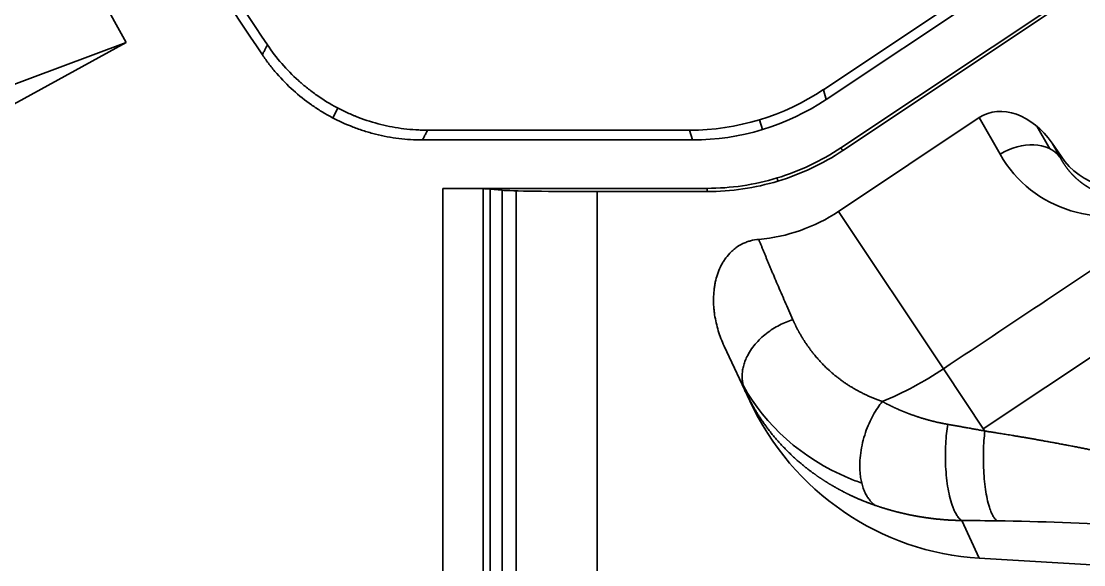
# Model space of a CAD drawing. Header units: millimetres. Extents: x 2852 to 3382, y 1590 to 1890.
# Drawn here: x 2926.01 to 2969.96, y 1641.92 to 1664.4 of the extents above; entities that cross this region are included whole.
import ezdxf

# ---------------------------------------------------------------- set-up
doc = ezdxf.new("R2010")
doc.units = ezdxf.units.MM
doc.linetypes.add('HIDDEN', pattern=[9.525, 6.35, -3.175])
doc.layers.add('core', color=7, linetype='Continuous', lineweight=20)

msp = doc.modelspace()

# ---------------------------------------------------------------- linework, layer by layer
at = {"layer": 'core', "color": 7, "linetype": 'Continuous', "lineweight": 35}
for p, q in [((2922.154, 1678.427), (2930.344, 1663.53)), ((2959.192, 1661.572), (2969.663, 1668.553)), ((2959.314, 1661.169), (2969.786, 1668.15)), ((2959.92, 1659.166), (2969.889, 1665.812)), ((2969.963, 1665.7), (2959.995, 1659.054)), ((2930.344, 1663.53), (2913.421, 1654.227)), ((2930.344, 1663.53), (2922.345, 1660.536)), ((2959.192, 1661.572), (2959.314, 1661.169)), ((2938.898, 1660.404), (2939.107, 1660.811)), ((2956.669, 1659.92), (2956.546, 1660.324)), ((2965.642, 1660.415), (2959.814, 1656.53)), ((2965.642, 1660.415), (2966.506, 1658.902)), ((2942.821, 1659.895), (2953.652, 1659.895)), ((2953.775, 1659.492), (2953.652, 1659.895)), ((2968.027, 1660.058), (2968.559, 1659.127)), ((2942.606, 1659.492), (2953.775, 1659.492)), ((2968.654, 1659.359), (2968.981, 1658.786)), ((2969.024, 1658.814), (2968.654, 1659.359)), ((2968.981, 1658.786), (2969.024, 1658.814)), ((2957.314, 1657.789), (2957.275, 1657.917)), ((2943.444, 1621.511), (2943.444, 1657.489)), ((2943.444, 1657.489), (2954.381, 1657.489)), ((2945.122, 1621.511), (2945.122, 1657.473)), ((2945.413, 1657.46), (2945.413, 1621.511)), ((2945.897, 1657.412), (2945.413, 1657.46)), ((2945.897, 1629.608), (2945.897, 1657.412)), ((2946.48, 1629.608), (2946.48, 1657.386)), ((2954.381, 1657.355), (2949.836, 1657.355)), ((2949.836, 1657.355), (2949.836, 1629.608)), ((2959.814, 1656.53), (2964.155, 1650.019)), ((2975.013, 1653.677), (2965.808, 1647.54)), ((2955.088, 1650.964), (2956.145, 1648.699)), ((2965.87, 1647.447), (2964.155, 1650.019)), ((2964.916, 1643.746), (2965.643, 1642.186)), ((2965.643, 1642.186), (3068.951, 1636.143))]:
    msp.add_line(p, q, dxfattribs=at)
at = {"layer": 'core', "color": 8, "linetype": 'HIDDEN', "lineweight": 18, "ltscale": 0.002}
msp.add_line((2955.987, 1649.038), (2955.962, 1649.09), dxfattribs=at)
at = {"layer": 'core', "color": 7, "linetype": 'Continuous', "lineweight": 35}
for centre, radius, start, end in [((2971.506, 1660.499), 3, 214.1681, 15.151), ((2955.931, 1662.355), 7, 274.8096, 303.6901)]:
    msp.add_arc(centre, radius, start, end, dxfattribs=at)
for centre, major_axis, ratio, start_param, end_param in [((2953.644, 1669.909), (-2.902, 9.585), 0.998504, 2.848006, 3.435179), ((2953.766, 1669.505), (-2.902, 9.585), 0.998504, 2.848006, 3.435179), ((2967.065, 1658.13), (-1.336, 2.34), 0.742347, 4.81669, 6.3346), ((2967.33, 1657.665), (-1.737, -0.992), 0.742347, 3.245893, 4.763803), ((2970.9, 1661.408), (-2.814, 4.222), 0.99698, 1.501378, 3.01224), ((2943.444, 1657.454), (2, 0), 0.017455, 0.174533, 1.570796), ((2949.836, 1657.424), (4, 0), 0.017455, 3.316126, 4.712389), ((2966.114, 1653.347), (-4.741, 10.168), 0.980514, 1.570796, 2.655005)]:
    msp.add_ellipse(centre, major_axis=major_axis, ratio=ratio, start_param=start_param, end_param=end_param, dxfattribs=at)
for points, knots in [([(2935.982, 1836.968), (2933.342, 1833.052), (2927.002, 1822.657), (2918.803, 1804.795), (2912.47, 1783.33), (2909.271, 1761.181), (2909.271, 1738.802), (2912.47, 1716.653), (2918.803, 1695.189), (2927.002, 1677.327), (2933.342, 1666.931), (2935.982, 1663.015)], [0, 0, 0, 0, 0.076757, 0.197684, 0.31861, 0.439537, 0.560463, 0.68139, 0.802316, 0.923243, 1, 1, 1, 1]), ([(2936.19, 1836.555), (2933.605, 1832.708), (2927.329, 1822.4), (2919.182, 1804.652), (2912.866, 1783.244), (2909.675, 1761.152), (2909.675, 1738.831), (2912.866, 1716.74), (2919.182, 1695.331), (2927.329, 1677.584), (2933.605, 1667.276), (2936.19, 1663.428)], [0, 0, 0, 0, 0.075715, 0.196939, 0.318164, 0.439388, 0.560612, 0.681836, 0.803061, 0.924285, 1, 1, 1, 1]), ([(2935.982, 1663.015), (2935.995, 1663.041), (2936.008, 1663.067), (2936.042, 1663.134), (2936.062, 1663.175), (2936.084, 1663.218), (2936.085, 1663.22), (2936.121, 1663.291), (2936.156, 1663.36), (2936.19, 1663.428)], [0, 0, 0, 0, 0.1867, 0.1867, 0.485261, 0.485261, 0.5, 0.5, 1, 1, 1, 1]), ([(2936.19, 1663.428), (2936.373, 1663.156), (2936.771, 1662.637), (2937.228, 1662.171), (2937.502, 1661.923), (2937.533, 1661.896), (2937.595, 1661.842), (2937.688, 1661.762), (2937.908, 1661.581), (2938.104, 1661.435), (2938.502, 1661.156), (2938.778, 1660.986), (2939.208, 1660.757), (2939.354, 1660.685), (2939.577, 1660.583), (2939.652, 1660.55), (2939.765, 1660.503), (2939.803, 1660.487), (2939.879, 1660.456), (2939.917, 1660.441), (2940.261, 1660.309), (2940.571, 1660.212), (2941.199, 1660.055), (2941.518, 1659.995), (2942.003, 1659.936), (2942.165, 1659.92), (2942.411, 1659.905), (2942.493, 1659.902), (2942.657, 1659.896), (2942.739, 1659.895), (2942.821, 1659.895)], [0, 0, 0, 0, 0.125, 0.25, 0.25, 0.265625, 0.265625, 0.28125, 0.3125, 0.375, 0.375, 0.5, 0.5, 0.5625, 0.5625, 0.59375, 0.59375, 0.609375, 0.609375, 0.625, 0.625, 0.75, 0.75, 0.875, 0.875, 0.9375, 0.9375, 0.96875, 0.96875, 1, 1, 1, 1]), ([(2942.606, 1659.492), (2942.278, 1659.492), (2941.627, 1659.532), (2940.986, 1659.651), (2940.628, 1659.74), (2940.589, 1659.75), (2940.509, 1659.772), (2940.391, 1659.804), (2940.118, 1659.886), (2939.888, 1659.966), (2939.435, 1660.141), (2939.141, 1660.275), (2938.712, 1660.503), (2938.57, 1660.584), (2938.362, 1660.712), (2938.293, 1660.756), (2938.19, 1660.823), (2938.156, 1660.846), (2938.088, 1660.892), (2938.054, 1660.915), (2937.753, 1661.126), (2937.5, 1661.328), (2937.019, 1661.761), (2936.792, 1661.992), (2936.472, 1662.36), (2936.369, 1662.486), (2936.219, 1662.681), (2936.17, 1662.747), (2936.075, 1662.88), (2936.028, 1662.947), (2935.982, 1663.015)], [0, 0, 0, 0, 0.125, 0.25, 0.25, 0.265625, 0.265625, 0.28125, 0.3125, 0.375, 0.375, 0.5, 0.5, 0.5625, 0.5625, 0.59375, 0.59375, 0.609375, 0.609375, 0.625, 0.625, 0.75, 0.75, 0.875, 0.875, 0.9375, 0.9375, 0.96875, 0.96875, 1, 1, 1, 1]), ([(2942.821, 1659.895), (2942.808, 1659.87), (2942.794, 1659.844), (2942.757, 1659.775), (2942.734, 1659.731), (2942.689, 1659.647), (2942.668, 1659.607), (2942.633, 1659.542), (2942.62, 1659.517), (2942.606, 1659.492)], [0, 0, 0, 0, 0.190335, 0.190335, 0.51474, 0.51474, 0.813301, 0.813301, 1, 1, 1, 1]), ([(2959.92, 1659.166), (2959.106, 1658.624), (2958.212, 1658.201), (2956.338, 1657.634), (2955.36, 1657.49), (2954.381, 1657.489)], [0, 0, 0, 0, 0.5, 0.5, 1, 1, 1, 1]), ([(2954.381, 1657.355), (2955.373, 1657.355), (2956.365, 1657.501), (2958.263, 1658.076), (2959.169, 1658.505), (2959.995, 1659.055)], [0, 0, 0, 0, 0.5, 0.5, 1, 1, 1, 1]), ([(2968.981, 1658.786), (2968.985, 1658.777), (2968.994, 1658.76), (2969.007, 1658.735), (2969.021, 1658.71), (2969.034, 1658.686), (2969.048, 1658.661), (2969.062, 1658.637), (2969.075, 1658.613), (2969.089, 1658.59), (2969.104, 1658.567), (2969.118, 1658.544), (2969.132, 1658.521), (2969.147, 1658.499), (2969.161, 1658.477), (2969.176, 1658.455), (2969.191, 1658.433), (2969.205, 1658.412), (2969.22, 1658.391), (2969.235, 1658.37), (2969.25, 1658.35), (2969.265, 1658.33), (2969.28, 1658.31), (2969.295, 1658.29), (2969.311, 1658.271), (2969.326, 1658.252), (2969.341, 1658.233), (2969.356, 1658.214), (2969.372, 1658.196), (2969.387, 1658.178), (2969.402, 1658.16), (2969.418, 1658.143), (2969.433, 1658.125), (2969.448, 1658.108), (2969.464, 1658.092), (2969.479, 1658.075), (2969.494, 1658.059), (2969.509, 1658.043), (2969.525, 1658.027), (2969.54, 1658.012), (2969.555, 1657.997), (2969.57, 1657.982), (2969.585, 1657.967), (2969.6, 1657.952), (2969.615, 1657.938), (2969.63, 1657.924), (2969.645, 1657.91), (2969.66, 1657.897), (2969.675, 1657.883), (2969.69, 1657.87), (2969.704, 1657.857), (2969.719, 1657.845), (2969.733, 1657.832), (2969.748, 1657.82), (2969.762, 1657.808), (2969.776, 1657.796), (2969.79, 1657.785), (2969.804, 1657.773), (2969.818, 1657.762), (2969.832, 1657.751), (2969.846, 1657.741), (2969.86, 1657.73), (2969.873, 1657.72), (2969.887, 1657.71), (2969.9, 1657.7), (2969.913, 1657.69), (2969.926, 1657.68), (2969.939, 1657.671), (2969.952, 1657.662), (2969.965, 1657.653), (2969.977, 1657.644), (2969.99, 1657.635), (2970.002, 1657.627), (2970.014, 1657.619), (2970.026, 1657.611), (2970.038, 1657.603), (2970.05, 1657.595), (2970.062, 1657.587), (2970.073, 1657.58), (2970.084, 1657.573), (2970.096, 1657.566), (2970.107, 1657.559), (2970.117, 1657.552), (2970.128, 1657.545), (2970.139, 1657.539), (2970.149, 1657.533), (2970.159, 1657.526), (2970.169, 1657.52), (2970.179, 1657.515), (2970.189, 1657.509), (2970.199, 1657.503), (2970.208, 1657.498), (2970.217, 1657.493), (2970.226, 1657.488), (2970.235, 1657.483), (2970.244, 1657.478), (2970.252, 1657.473), (2970.261, 1657.468), (2970.269, 1657.464), (2970.277, 1657.46), (2970.285, 1657.455), (2970.292, 1657.451), (2970.3, 1657.447), (2970.307, 1657.444), (2970.314, 1657.44), (2970.321, 1657.436), (2970.328, 1657.433), (2970.334, 1657.43), (2970.353, 1657.42), (2970.382, 1657.406), (2970.424, 1657.385), (2970.467, 1657.366), (2970.509, 1657.347), (2970.552, 1657.329), (2970.594, 1657.312), (2970.637, 1657.295), (2970.68, 1657.28), (2970.724, 1657.264), (2970.767, 1657.25), (2970.81, 1657.236), (2970.854, 1657.222), (2970.898, 1657.21), (2970.941, 1657.198), (2970.985, 1657.187), (2971.029, 1657.176), (2971.073, 1657.166), (2971.117, 1657.157), (2971.161, 1657.149), (2971.205, 1657.141), (2971.249, 1657.133), (2971.293, 1657.127), (2971.337, 1657.121), (2971.381, 1657.116), (2971.424, 1657.111), (2971.468, 1657.107), (2971.512, 1657.103), (2971.556, 1657.101), (2971.599, 1657.099), (2971.643, 1657.097), (2971.686, 1657.096), (2971.729, 1657.096), (2971.772, 1657.096), (2971.815, 1657.097), (2971.858, 1657.098), (2971.901, 1657.101), (2971.943, 1657.103), (2971.986, 1657.106), (2972.028, 1657.11), (2972.07, 1657.115), (2972.112, 1657.12), (2972.153, 1657.125), (2972.195, 1657.131), (2972.236, 1657.138), (2972.277, 1657.145), (2972.317, 1657.152), (2972.358, 1657.16), (2972.398, 1657.169), (2972.438, 1657.178), (2972.478, 1657.188), (2972.517, 1657.198), (2972.556, 1657.208), (2972.595, 1657.22), (2972.633, 1657.231), (2972.672, 1657.243), (2972.71, 1657.256), (2972.747, 1657.268), (2972.785, 1657.282), (2972.822, 1657.296), (2972.858, 1657.31), (2972.895, 1657.324), (2972.931, 1657.339), (2972.966, 1657.355), (2973.002, 1657.371), (2973.037, 1657.387), (2973.06, 1657.398), (2973.072, 1657.404)], [0, 0, 0, 0, 0.007595, 0.015135, 0.022621, 0.030053, 0.03743, 0.044752, 0.05202, 0.059233, 0.066392, 0.073496, 0.080545, 0.087539, 0.094479, 0.101363, 0.108193, 0.114968, 0.121688, 0.128353, 0.134962, 0.141517, 0.148016, 0.154461, 0.16085, 0.167184, 0.173462, 0.179686, 0.185854, 0.191966, 0.198023, 0.204025, 0.209971, 0.215862, 0.221697, 0.227476, 0.2332, 0.238868, 0.244481, 0.250037, 0.255538, 0.260983, 0.266373, 0.271706, 0.276984, 0.282205, 0.287371, 0.292481, 0.297534, 0.302532, 0.307474, 0.312359, 0.317188, 0.321962, 0.326679, 0.331339, 0.335944, 0.340492, 0.344984, 0.34942, 0.353799, 0.358122, 0.362388, 0.366598, 0.370752, 0.374849, 0.37889, 0.382874, 0.386801, 0.390672, 0.394487, 0.398245, 0.401946, 0.40559, 0.409178, 0.412709, 0.416183, 0.419601, 0.422962, 0.426266, 0.429513, 0.432704, 0.435837, 0.438914, 0.441934, 0.444897, 0.447803, 0.450652, 0.453444, 0.456179, 0.458857, 0.461479, 0.464043, 0.46655, 0.469, 0.471394, 0.47373, 0.476009, 0.478231, 0.480396, 0.482503, 0.484554, 0.486548, 0.488484, 0.490363, 0.492185, 0.49395, 0.495658, 0.497309, 0.508067, 0.518719, 0.529265, 0.539706, 0.550041, 0.560271, 0.570397, 0.580417, 0.590333, 0.600146, 0.609854, 0.619459, 0.62896, 0.638359, 0.647655, 0.656849, 0.665941, 0.674932, 0.683821, 0.69261, 0.701299, 0.709887, 0.718377, 0.726767, 0.735059, 0.743253, 0.751349, 0.759349, 0.767252, 0.77506, 0.782772, 0.79039, 0.797914, 0.805345, 0.812684, 0.81993, 0.827086, 0.834152, 0.841129, 0.848017, 0.854818, 0.861532, 0.86816, 0.874704, 0.881165, 0.887544, 0.893841, 0.900058, 0.906196, 0.912257, 0.918243, 0.924153, 0.92999, 0.935756, 0.941452, 0.947079, 0.952639, 0.958135, 0.963568, 0.968939, 0.974252, 0.979507, 0.984707, 0.989854, 0.994951, 1, 1, 1, 1]), ([(2956.518, 1655.379), (2956.404, 1655.37), (2956.293, 1655.35), (2956.129, 1655.307), (2956.075, 1655.29), (2955.995, 1655.26), (2955.969, 1655.25), (2955.916, 1655.227), (2955.89, 1655.216), (2955.762, 1655.154), (2955.665, 1655.095), (2955.528, 1654.995), (2955.484, 1654.959), (2955.42, 1654.903), (2955.399, 1654.883), (2955.358, 1654.844), (2955.338, 1654.823), (2955.24, 1654.72), (2955.17, 1654.632), (2955.074, 1654.491), (2955.044, 1654.443), (2955.001, 1654.368), (2954.988, 1654.343), (2954.961, 1654.293), (2954.948, 1654.268), (2954.887, 1654.14), (2954.845, 1654.036), (2954.773, 1653.822), (2954.744, 1653.713), (2954.714, 1653.574), (2954.709, 1653.546), (2954.699, 1653.49), (2954.684, 1653.406), (2954.673, 1653.322), (2954.656, 1653.153), (2954.649, 1653.041), (2954.646, 1652.816), (2954.649, 1652.704), (2954.661, 1652.535), (2954.666, 1652.479), (2954.679, 1652.366), (2954.686, 1652.31), (2954.712, 1652.142), (2954.733, 1652.031), (2954.784, 1651.811), (2954.813, 1651.703), (2954.879, 1651.488), (2954.952, 1651.275), (2955.04, 1651.067), (2955.088, 1650.964)], [0, 0, 0, 0, 0.0625, 0.0625, 0.09375, 0.09375, 0.109375, 0.109375, 0.125, 0.125, 0.1875, 0.1875, 0.21875, 0.21875, 0.234375, 0.234375, 0.25, 0.25, 0.3125, 0.3125, 0.34375, 0.34375, 0.359375, 0.359375, 0.375, 0.375, 0.4375, 0.4375, 0.5, 0.5, 0.515625, 0.515625, 0.53125, 0.5625, 0.5625, 0.625, 0.625, 0.6875, 0.6875, 0.71875, 0.71875, 0.75, 0.75, 0.8125, 0.8125, 0.875, 0.875, 0.9375, 1, 1, 1, 1]), ([(2956.518, 1655.379), (2956.534, 1655.34), (2956.566, 1655.26), (2956.615, 1655.14), (2956.664, 1655.018), (2956.715, 1654.894), (2956.766, 1654.769), (2956.819, 1654.643), (2956.872, 1654.514), (2956.926, 1654.384), (2956.981, 1654.252), (2957.037, 1654.119), (2957.094, 1653.984), (2957.18, 1653.782), (2957.297, 1653.509), (2957.446, 1653.162), (2957.602, 1652.803), (2957.764, 1652.433), (2957.874, 1652.183), (2957.93, 1652.055)], [0, 0, 0, 0, 0.035183, 0.070901, 0.107155, 0.143944, 0.181268, 0.219128, 0.257523, 0.296452, 0.335917, 0.375916, 0.416449, 0.457516, 0.558477, 0.663206, 0.771704, 0.88397, 1, 1, 1, 1]), ([(2957.93, 1652.055), (2957.936, 1652.043), (2957.947, 1652.019), (2957.963, 1651.982), (2957.98, 1651.945), (2957.997, 1651.909), (2958.015, 1651.872), (2958.032, 1651.836), (2958.05, 1651.799), (2958.068, 1651.763), (2958.087, 1651.726), (2958.105, 1651.69), (2958.124, 1651.654), (2958.144, 1651.618), (2958.163, 1651.582), (2958.183, 1651.546), (2958.203, 1651.51), (2958.223, 1651.474), (2958.244, 1651.438), (2958.265, 1651.402), (2958.286, 1651.366), (2958.307, 1651.33), (2958.329, 1651.295), (2958.351, 1651.259), (2958.373, 1651.224), (2958.396, 1651.188), (2958.419, 1651.153), (2958.442, 1651.118), (2958.465, 1651.083), (2958.489, 1651.047), (2958.513, 1651.012), (2958.538, 1650.977), (2958.562, 1650.942), (2958.587, 1650.908), (2958.612, 1650.873), (2958.638, 1650.838), (2958.664, 1650.804), (2958.69, 1650.769), (2958.717, 1650.735), (2958.744, 1650.701), (2958.771, 1650.666), (2958.811, 1650.616), (2958.865, 1650.551), (2958.931, 1650.473), (2958.997, 1650.397), (2959.062, 1650.325), (2959.126, 1650.256), (2959.189, 1650.19), (2959.251, 1650.127), (2959.32, 1650.06), (2959.399, 1649.986), (2959.491, 1649.903), (2959.591, 1649.817), (2959.701, 1649.727), (2959.794, 1649.653), (2959.868, 1649.597), (2959.92, 1649.558), (2959.973, 1649.519), (2960.027, 1649.481), (2960.081, 1649.443), (2960.136, 1649.406), (2960.192, 1649.369), (2960.249, 1649.332), (2960.306, 1649.296), (2960.365, 1649.26), (2960.424, 1649.225), (2960.484, 1649.19), (2960.545, 1649.155), (2960.606, 1649.121), (2960.669, 1649.088), (2960.732, 1649.054), (2960.796, 1649.022), (2960.861, 1648.989), (2960.927, 1648.957), (2960.993, 1648.926), (2961.061, 1648.895), (2961.129, 1648.865), (2961.198, 1648.835), (2961.268, 1648.806), (2961.339, 1648.777), (2961.41, 1648.749), (2961.483, 1648.721), (2961.556, 1648.694), (2961.606, 1648.677), (2961.63, 1648.668)], [0, 0, 0, 0, 0.008376, 0.01676, 0.025152, 0.03355, 0.041957, 0.050372, 0.058795, 0.067225, 0.075665, 0.084113, 0.092569, 0.101034, 0.109509, 0.117992, 0.126485, 0.134987, 0.143499, 0.152021, 0.160553, 0.169095, 0.177647, 0.18621, 0.194783, 0.203368, 0.211963, 0.22057, 0.229188, 0.237817, 0.246459, 0.255112, 0.263778, 0.272455, 0.281146, 0.289849, 0.298565, 0.307294, 0.316037, 0.324793, 0.333563, 0.342347, 0.363522, 0.384067, 0.403983, 0.423269, 0.441927, 0.459957, 0.477359, 0.494135, 0.516492, 0.540451, 0.566022, 0.593219, 0.622053, 0.634341, 0.646674, 0.659053, 0.671479, 0.683952, 0.696474, 0.709046, 0.721668, 0.734342, 0.747067, 0.759846, 0.772679, 0.785566, 0.79851, 0.81151, 0.824568, 0.837685, 0.850861, 0.864098, 0.877396, 0.890757, 0.90418, 0.917669, 0.931222, 0.944841, 0.958528, 0.972283, 0.986106, 1, 1, 1, 1]), ([(2961.63, 1648.668), (2962.072, 1648.852), (2962.504, 1649.057), (2963.347, 1649.508), (2963.758, 1649.754), (2964.155, 1650.019)], [0, 0, 0, 0, 0.5, 0.5, 1, 1, 1, 1]), ([(2960.779, 1645.295), (2960.598, 1645.357), (2960.419, 1645.425), (2958.29, 1646.311), (2956.774, 1647.71), (2955.881, 1649.313)], [0, 0, 0, 0, 0.082129, 0.082129, 1, 1, 1, 1]), ([(2961.354, 1644.366), (2961.34, 1644.371), (2961.312, 1644.381), (2961.269, 1644.396), (2961.226, 1644.411), (2961.184, 1644.427), (2961.142, 1644.442), (2961.101, 1644.457), (2961.059, 1644.473), (2961.018, 1644.489), (2960.977, 1644.505), (2960.936, 1644.521), (2960.896, 1644.537), (2960.855, 1644.553), (2960.815, 1644.569), (2960.775, 1644.585), (2960.736, 1644.602), (2960.697, 1644.619), (2960.657, 1644.635), (2960.619, 1644.652), (2960.58, 1644.669), (2960.542, 1644.686), (2960.503, 1644.703), (2960.465, 1644.72), (2960.428, 1644.737), (2960.39, 1644.755), (2960.353, 1644.772), (2960.316, 1644.79), (2960.279, 1644.807), (2960.243, 1644.825), (2960.207, 1644.842), (2960.171, 1644.86), (2960.135, 1644.878), (2960.099, 1644.896), (2960.064, 1644.914), (2960.029, 1644.932), (2959.994, 1644.95), (2959.959, 1644.968), (2959.925, 1644.986), (2959.891, 1645.005), (2959.857, 1645.023), (2959.823, 1645.041), (2959.789, 1645.06), (2959.756, 1645.078), (2959.723, 1645.097), (2959.69, 1645.115), (2959.658, 1645.134), (2959.625, 1645.152), (2959.593, 1645.171), (2959.561, 1645.19), (2959.529, 1645.208), (2959.498, 1645.227), (2959.467, 1645.246), (2959.436, 1645.265), (2959.405, 1645.284), (2959.374, 1645.302), (2959.344, 1645.321), (2959.314, 1645.34), (2959.284, 1645.359), (2959.254, 1645.378), (2959.224, 1645.397), (2959.195, 1645.416), (2959.166, 1645.435), (2959.137, 1645.454), (2959.109, 1645.473), (2959.08, 1645.492), (2959.052, 1645.511), (2959.024, 1645.53), (2958.996, 1645.549), (2958.968, 1645.568), (2958.941, 1645.587), (2958.914, 1645.606), (2958.887, 1645.625), (2958.86, 1645.644), (2958.834, 1645.663), (2958.807, 1645.682), (2958.768, 1645.71), (2958.716, 1645.748), (2958.651, 1645.797), (2958.586, 1645.846), (2958.522, 1645.896), (2958.459, 1645.946), (2958.395, 1645.997), (2958.332, 1646.048), (2958.269, 1646.101), (2958.207, 1646.154), (2958.145, 1646.207), (2958.083, 1646.261), (2958.022, 1646.316), (2957.961, 1646.371), (2957.901, 1646.427), (2957.841, 1646.484), (2957.782, 1646.541), (2957.723, 1646.599), (2957.664, 1646.658), (2957.606, 1646.717), (2957.548, 1646.777), (2957.491, 1646.837), (2957.434, 1646.898), (2957.378, 1646.96), (2957.322, 1647.022), (2957.267, 1647.085), (2957.212, 1647.149), (2957.158, 1647.213), (2957.104, 1647.278), (2957.051, 1647.343), (2956.999, 1647.409), (2956.947, 1647.476), (2956.895, 1647.543), (2956.844, 1647.611), (2956.794, 1647.679), (2956.744, 1647.749), (2956.695, 1647.818), (2956.647, 1647.888), (2956.599, 1647.959), (2956.552, 1648.031), (2956.505, 1648.103), (2956.459, 1648.175), (2956.414, 1648.248), (2956.37, 1648.322), (2956.326, 1648.396), (2956.282, 1648.471), (2956.24, 1648.547), (2956.198, 1648.623), (2956.157, 1648.699), (2956.116, 1648.776), (2956.077, 1648.854), (2956.038, 1648.932), (2956, 1649.011), (2955.975, 1649.064), (2955.962, 1649.09)], [0, 0, 0, 0, 0.005744, 0.011469, 0.017175, 0.022861, 0.028529, 0.034177, 0.039805, 0.045415, 0.051005, 0.056575, 0.062127, 0.067659, 0.073172, 0.078666, 0.084141, 0.089596, 0.095032, 0.100449, 0.105847, 0.111225, 0.116584, 0.121924, 0.127245, 0.132546, 0.137828, 0.143091, 0.148335, 0.15356, 0.158765, 0.163951, 0.169118, 0.174266, 0.179395, 0.184504, 0.189594, 0.194665, 0.199717, 0.204749, 0.209763, 0.214757, 0.219732, 0.224688, 0.229625, 0.234543, 0.239441, 0.24432, 0.24918, 0.254021, 0.258843, 0.263646, 0.26843, 0.273194, 0.277939, 0.282666, 0.287373, 0.292061, 0.29673, 0.301379, 0.30601, 0.310622, 0.315214, 0.319787, 0.324342, 0.328877, 0.333393, 0.33789, 0.342368, 0.346827, 0.351267, 0.355688, 0.36009, 0.364473, 0.368836, 0.373181, 0.377507, 0.388337, 0.399201, 0.410101, 0.421035, 0.432004, 0.443007, 0.454046, 0.465119, 0.476228, 0.487371, 0.498549, 0.509763, 0.521011, 0.532294, 0.543613, 0.554966, 0.566355, 0.577779, 0.589239, 0.600733, 0.612263, 0.623828, 0.635428, 0.647064, 0.658735, 0.670442, 0.682184, 0.693961, 0.705774, 0.717623, 0.729507, 0.741426, 0.753382, 0.765372, 0.777399, 0.789461, 0.801559, 0.813693, 0.825862, 0.838067, 0.850308, 0.862585, 0.874897, 0.887246, 0.89963, 0.912051, 0.924507, 0.936999, 0.949527, 0.962091, 0.974691, 0.987328, 1, 1, 1, 1]), ([(2961.63, 1648.668), (2961.64, 1648.663), (2961.66, 1648.652), (2961.689, 1648.636), (2961.719, 1648.621), (2961.749, 1648.605), (2961.78, 1648.589), (2961.81, 1648.574), (2961.84, 1648.558), (2961.871, 1648.543), (2961.902, 1648.527), (2961.933, 1648.512), (2961.965, 1648.497), (2961.996, 1648.481), (2962.028, 1648.466), (2962.06, 1648.451), (2962.092, 1648.436), (2962.124, 1648.421), (2962.156, 1648.406), (2962.189, 1648.391), (2962.221, 1648.376), (2962.254, 1648.361), (2962.287, 1648.347), (2962.321, 1648.332), (2962.354, 1648.318), (2962.388, 1648.303), (2962.422, 1648.289), (2962.456, 1648.275), (2962.49, 1648.26), (2962.524, 1648.246), (2962.559, 1648.232), (2962.593, 1648.218), (2962.628, 1648.205), (2962.663, 1648.191), (2962.699, 1648.177), (2962.734, 1648.164), (2962.77, 1648.15), (2962.806, 1648.137), (2962.842, 1648.124), (2962.878, 1648.111), (2962.914, 1648.098), (2962.951, 1648.085), (2962.987, 1648.072), (2963.024, 1648.06), (2963.061, 1648.047), (2963.098, 1648.035), (2963.136, 1648.023), (2963.173, 1648.011), (2963.211, 1647.999), (2963.249, 1647.987), (2963.287, 1647.975), (2963.325, 1647.963), (2963.364, 1647.952), (2963.402, 1647.941), (2963.441, 1647.93), (2963.48, 1647.919), (2963.519, 1647.908), (2963.559, 1647.897), (2963.598, 1647.886), (2963.638, 1647.876), (2963.677, 1647.866), (2963.717, 1647.856), (2963.758, 1647.846), (2963.798, 1647.836), (2963.838, 1647.826), (2963.879, 1647.817), (2963.92, 1647.808), (2963.961, 1647.799), (2964.002, 1647.79), (2964.044, 1647.781), (2964.085, 1647.772), (2964.127, 1647.764), (2964.169, 1647.756), (2964.211, 1647.748), (2964.253, 1647.74), (2964.295, 1647.732), (2964.323, 1647.727), (2964.338, 1647.725)], [0, 0, 0, 0, 0.013043, 0.026089, 0.03914, 0.052195, 0.065254, 0.078317, 0.091385, 0.104458, 0.117535, 0.130617, 0.143704, 0.156797, 0.169894, 0.182997, 0.196106, 0.209221, 0.222341, 0.235467, 0.2486, 0.261739, 0.274884, 0.288036, 0.301195, 0.314361, 0.327534, 0.340715, 0.353903, 0.367098, 0.380302, 0.393514, 0.406734, 0.419963, 0.4332, 0.446446, 0.459701, 0.472966, 0.48624, 0.499523, 0.512817, 0.52612, 0.539435, 0.552759, 0.566095, 0.579441, 0.592799, 0.606168, 0.619549, 0.632941, 0.646346, 0.659764, 0.673194, 0.686637, 0.700093, 0.713563, 0.727046, 0.740543, 0.754055, 0.76758, 0.781121, 0.794677, 0.808248, 0.821834, 0.835436, 0.849054, 0.862689, 0.876341, 0.890009, 0.903694, 0.917397, 0.931118, 0.944857, 0.958614, 0.972391, 0.986186, 1, 1, 1, 1]), ([(2964.338, 1647.725), (2964.365, 1647.72), (2964.42, 1647.711), (2964.502, 1647.696), (2964.585, 1647.682), (2964.668, 1647.667), (2964.751, 1647.652), (2964.835, 1647.637), (2964.919, 1647.622), (2965.004, 1647.607), (2965.089, 1647.592), (2965.174, 1647.576), (2965.259, 1647.56), (2965.345, 1647.545), (2965.432, 1647.529), (2965.519, 1647.513), (2965.606, 1647.497), (2965.693, 1647.48), (2965.781, 1647.464), (2965.84, 1647.453), (2965.87, 1647.447)], [0, 0, 0, 0, 0.054063, 0.108298, 0.162706, 0.217287, 0.272043, 0.326974, 0.38208, 0.437363, 0.492823, 0.54846, 0.604275, 0.660269, 0.716441, 0.772793, 0.829325, 0.886036, 0.942928, 1, 1, 1, 1]), ([(2965.87, 1647.447), (2965.891, 1647.444), (2965.936, 1647.437), (2966.006, 1647.426), (2966.082, 1647.415), (2966.163, 1647.402), (2966.25, 1647.388), (2966.343, 1647.374), (2966.442, 1647.358), (2966.546, 1647.342), (2966.656, 1647.324), (2966.772, 1647.305), (2966.894, 1647.285), (2967.021, 1647.264), (2967.154, 1647.242), (2967.294, 1647.219), (2967.439, 1647.194), (2967.59, 1647.168), (2967.747, 1647.141), (2967.91, 1647.112), (2968.078, 1647.082), (2968.253, 1647.051), (2968.434, 1647.018), (2968.621, 1646.984), (2968.816, 1646.949), (2969.016, 1646.911), (2969.217, 1646.873), (2969.414, 1646.836), (2969.608, 1646.799), (2969.797, 1646.762), (2969.981, 1646.726), (2970.162, 1646.69), (2970.338, 1646.655), (2970.51, 1646.621), (2970.678, 1646.587), (2970.841, 1646.553), (2971, 1646.521), (2971.155, 1646.489), (2971.305, 1646.457), (2971.451, 1646.427), (2971.592, 1646.397), (2971.729, 1646.368), (2971.862, 1646.34), (2971.949, 1646.321), (2971.991, 1646.312)], [0, 0, 0, 0, 0.010823, 0.022581, 0.035274, 0.048901, 0.063464, 0.07896, 0.095392, 0.112759, 0.13106, 0.150296, 0.170467, 0.191572, 0.213613, 0.236588, 0.260498, 0.285342, 0.311122, 0.337836, 0.365485, 0.394069, 0.423587, 0.454041, 0.485429, 0.518881, 0.551626, 0.583663, 0.614992, 0.645613, 0.675526, 0.704732, 0.73323, 0.76102, 0.788103, 0.814477, 0.840144, 0.865104, 0.889355, 0.912899, 0.935736, 0.957865, 0.979286, 1, 1, 1, 1]), ([(2964.916, 1643.746), (2964.899, 1643.746), (2964.865, 1643.747), (2964.815, 1643.748), (2964.765, 1643.749), (2964.715, 1643.751), (2964.666, 1643.753), (2964.616, 1643.754), (2964.567, 1643.757), (2964.518, 1643.759), (2964.469, 1643.761), (2964.42, 1643.764), (2964.372, 1643.767), (2964.323, 1643.77), (2964.275, 1643.773), (2964.227, 1643.777), (2964.179, 1643.781), (2964.132, 1643.784), (2964.085, 1643.789), (2964.037, 1643.793), (2963.991, 1643.797), (2963.944, 1643.802), (2963.897, 1643.806), (2963.851, 1643.811), (2963.805, 1643.816), (2963.759, 1643.822), (2963.713, 1643.827), (2963.668, 1643.832), (2963.622, 1643.838), (2963.577, 1643.844), (2963.532, 1643.85), (2963.488, 1643.856), (2963.443, 1643.863), (2963.399, 1643.869), (2963.355, 1643.876), (2963.311, 1643.882), (2963.267, 1643.889), (2963.224, 1643.896), (2963.181, 1643.903), (2963.138, 1643.911), (2963.095, 1643.918), (2963.052, 1643.926), (2963.01, 1643.933), (2962.968, 1643.941), (2962.926, 1643.949), (2962.884, 1643.957), (2962.842, 1643.965), (2962.801, 1643.974), (2962.76, 1643.982), (2962.719, 1643.991), (2962.678, 1643.999), (2962.638, 1644.008), (2962.598, 1644.017), (2962.558, 1644.026), (2962.518, 1644.035), (2962.478, 1644.044), (2962.439, 1644.053), (2962.399, 1644.062), (2962.36, 1644.072), (2962.322, 1644.081), (2962.283, 1644.091), (2962.245, 1644.101), (2962.207, 1644.111), (2962.169, 1644.12), (2962.131, 1644.13), (2962.093, 1644.14), (2962.056, 1644.151), (2962.019, 1644.161), (2961.982, 1644.171), (2961.945, 1644.181), (2961.909, 1644.192), (2961.873, 1644.202), (2961.837, 1644.213), (2961.801, 1644.223), (2961.765, 1644.234), (2961.73, 1644.245), (2961.695, 1644.256), (2961.66, 1644.266), (2961.625, 1644.277), (2961.59, 1644.288), (2961.556, 1644.299), (2961.522, 1644.31), (2961.488, 1644.322), (2961.454, 1644.333), (2961.421, 1644.344), (2961.388, 1644.355), (2961.366, 1644.363), (2961.354, 1644.366)], [0, 0, 0, 0, 0.013393, 0.026746, 0.040059, 0.053331, 0.066564, 0.079756, 0.092909, 0.106021, 0.119094, 0.132127, 0.14512, 0.158073, 0.170987, 0.183861, 0.196695, 0.20949, 0.222245, 0.234961, 0.247637, 0.260274, 0.272872, 0.28543, 0.297949, 0.310429, 0.32287, 0.335272, 0.347635, 0.359958, 0.372243, 0.384489, 0.396696, 0.408865, 0.420995, 0.433086, 0.445138, 0.457153, 0.469128, 0.481065, 0.492964, 0.504825, 0.516647, 0.528431, 0.540177, 0.551885, 0.563555, 0.575187, 0.586781, 0.598338, 0.609856, 0.621337, 0.632781, 0.644186, 0.655555, 0.666886, 0.67818, 0.689436, 0.700655, 0.711837, 0.722982, 0.73409, 0.745161, 0.756196, 0.767193, 0.778154, 0.789078, 0.799966, 0.810818, 0.821632, 0.832411, 0.843153, 0.85386, 0.86453, 0.875164, 0.885762, 0.896325, 0.906852, 0.917343, 0.927799, 0.938219, 0.948604, 0.958953, 0.969267, 0.979547, 0.989791, 1, 1, 1, 1])]:
    msp.add_open_spline(points, degree=3, knots=knots, dxfattribs=at)
for points, degree in [([(2959.92, 1659.166), (2959.995, 1659.054)], 1), ([(2954.381, 1657.355), (2954.381, 1657.489)], 1), ([(2964.155, 1650.019), (2967.224, 1652.065), (2970.292, 1654.11), (2973.361, 1656.156)], 3), ([(2966.376, 1643.733), (2965.941, 1643.739), (2965.454, 1643.743), (2964.916, 1643.746)], 3), ([(2971.829, 1643.531), (2969.988, 1643.642), (2968.171, 1643.709), (2966.376, 1643.733)], 3)]:
    msp.add_open_spline(points, degree=degree, dxfattribs=at)
for points, weights in [([(2957.93, 1652.055), (2955.006, 1651.141), (2955.962, 1649.09)], [1, 0.640316780718, 1]), ([(2961.63, 1648.668), (2959.24, 1645.762), (2961.354, 1644.366)], [1, 0.53573766778, 1]), ([(2964.338, 1647.725), (2963.802, 1644.428), (2964.916, 1643.746)], [1, 0.592778746218, 1]), ([(2965.87, 1647.447), (2965.524, 1644.341), (2966.376, 1643.733)], [1, 0.638431357648, 1])]:
    msp.add_rational_spline(points, weights, degree=2, dxfattribs=at)

doc.saveas('drawing.dxf')
